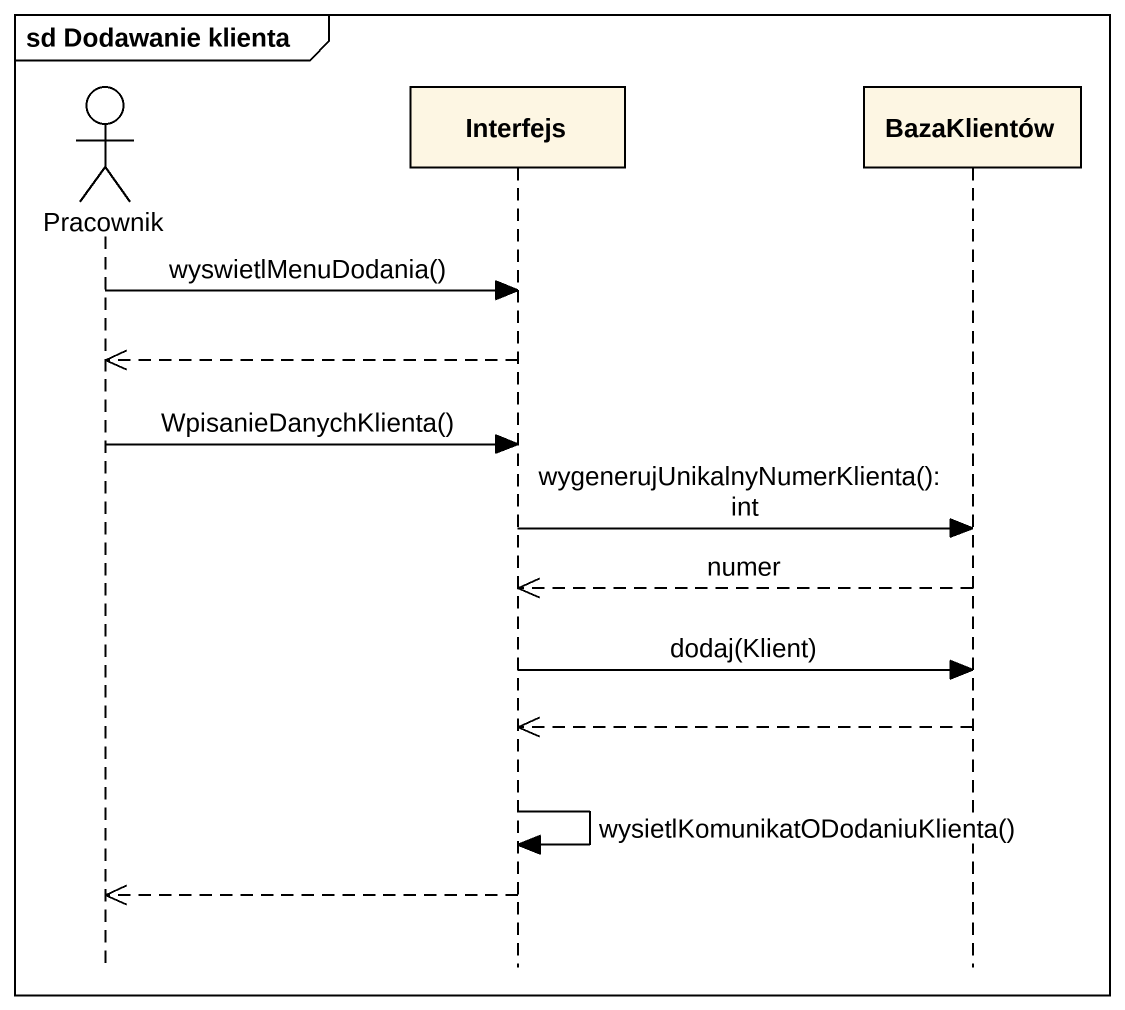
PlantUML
@startuml
mainframe sd Dodawanie klienta
hide footbox
actor Pracownik
participant Interfejs
participant BazaKlientów

Pracownik -> Interfejs : wyswietlMenuDodania()
Interfejs -->> Pracownik
Pracownik -> Interfejs : WpisanieDanychKlienta()
Interfejs -> BazaKlientów : wygenerujUnikalnyNumerKlienta(): int
BazaKlientów -->> Interfejs : numer
Interfejs -> BazaKlientów : dodaj(Klient)
BazaKlientów -->> Interfejs
Interfejs -> Interfejs : wysietlKomunikatODodaniuKlienta()
Interfejs -->> Pracownik
@enduml
